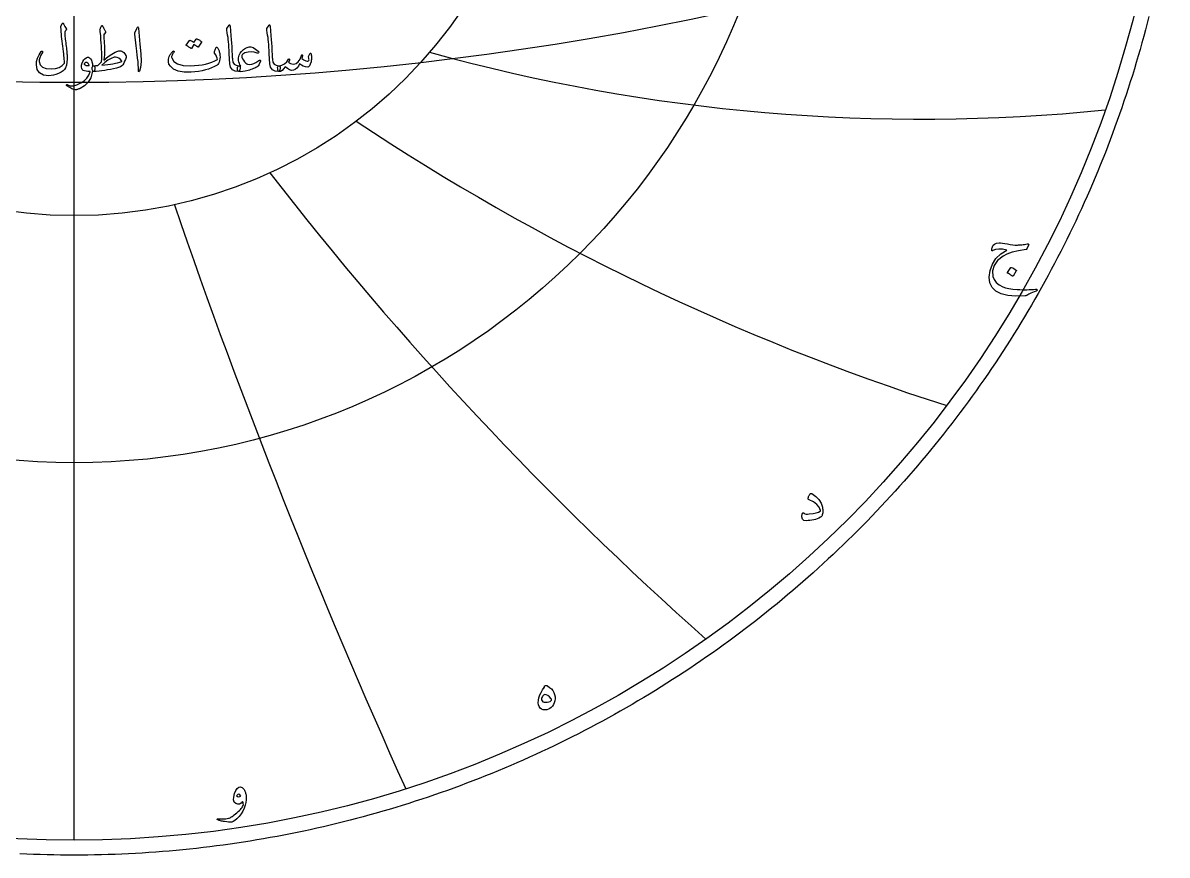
# Model space of a CAD drawing. Header units: millimetres. Extents: x -51 to 51, y -51 to 52.
# Drawn here: x -2.3 to 49.9, y -50.6 to -12.6 of the extents above; entities that cross this region are included whole.
import ezdxf

# ---------------------------------------------------------------- set-up
doc = ezdxf.new("R2010")
doc.units = ezdxf.units.MM
for name, color, linetype in [('CUT_OUTER', 1, 'Continuous'), ('ENGRAVE', 7, 'Continuous'), ('ENGRAVE_FINE', 8, 'Continuous'), ('TEXT', 5, 'Continuous')]:
    doc.layers.add(name, color=color, linetype=linetype)

msp = doc.modelspace()

# ---------------------------------------------------------------- linework, layer by layer
at = {"layer": 'CUT_OUTER'}
msp.add_lwpolyline([(49.1151, -12.3027), (49.0387, -12.6038), (48.9604, -12.9045), (48.8803, -13.2047), (48.7984, -13.5043), (48.7146, -13.8035), (48.629, -14.1021), (48.5416, -14.4003), (48.4523, -14.6978), (48.3612, -14.9949), (48.2683, -15.2913), (48.1735, -15.5872), (48.077, -15.8825), (47.9786, -16.1772), (47.8785, -16.4713), (47.7765, -16.7647), (47.6727, -17.0576), (47.5672, -17.3498), (47.4598, -17.6413), (47.3507, -17.9322), (47.2398, -18.2224), (47.1271, -18.5119), (47.0126, -18.8007), (46.8963, -19.0888), (46.7783, -19.3762), (46.6586, -19.6629), (46.537, -19.9488), (46.4138, -20.234), (46.2887, -20.5184), (46.162, -20.802), (46.0334, -21.0849), (45.9032, -21.3669), (45.7712, -21.6482), (45.6375, -21.9286), (45.5021, -22.2082), (45.365, -22.487), (45.2262, -22.7649), (45.0856, -23.042), (44.9434, -23.3182), (44.7995, -23.5936), (44.6539, -23.868), (44.5066, -24.1415), (44.3576, -24.4142), (44.207, -24.6859), (44.0547, -24.9567), (43.9007, -25.2265), (43.7451, -25.4954), (43.5878, -25.7633), (43.4289, -26.0303), (43.2684, -26.2963), (43.1062, -26.5613), (42.9425, -26.8253), (42.777, -27.0883), (42.61, -27.3502), (42.4414, -27.6112), (42.2712, -27.8711), (42.0994, -28.1299), (41.926, -28.3877), (41.751, -28.6444), (41.5745, -28.9001), (41.3964, -29.1546), (41.2167, -29.4081), (41.0355, -29.6604), (40.8527, -29.9116), (40.6684, -30.1617), (40.4826, -30.4107), (40.2952, -30.6585), (40.1063, -30.9052), (39.916, -31.1507), (39.7241, -31.395), (39.5307, -31.6382), (39.3358, -31.8802), (39.1395, -32.1209), (38.9416, -32.3605), (38.7423, -32.5988), (38.5416, -32.8359), (38.3394, -33.0718), (38.1357, -33.3064), (37.9306, -33.5398), (37.7241, -33.7719), (37.5162, -34.0027), (37.3069, -34.2323), (37.0961, -34.4605), (36.884, -34.6875), (36.6704, -34.9132), (36.4555, -35.1375), (36.2392, -35.3605), (36.0216, -35.5822), (35.8026, -35.8026), (35.5822, -36.0216), (35.3605, -36.2392), (35.1375, -36.4555), (34.9132, -36.6704), (34.6875, -36.884), (34.4605, -37.0961), (34.2323, -37.3069), (34.0027, -37.5162), (33.7719, -37.7241), (33.5398, -37.9306), (33.3064, -38.1357), (33.0718, -38.3394), (32.8359, -38.5416), (32.5988, -38.7423), (32.3605, -38.9416), (32.1209, -39.1395), (31.8802, -39.3358), (31.6382, -39.5307), (31.395, -39.7241), (31.1507, -39.916), (30.9052, -40.1063), (30.6585, -40.2952), (30.4107, -40.4826), (30.1617, -40.6684), (29.9116, -40.8527), (29.6604, -41.0355), (29.4081, -41.2167), (29.1546, -41.3964), (28.9001, -41.5745), (28.6444, -41.751), (28.3877, -41.926), (28.1299, -42.0994), (27.8711, -42.2712), (27.6112, -42.4414), (27.3502, -42.61), (27.0883, -42.777), (26.8253, -42.9425), (26.5613, -43.1062), (26.2963, -43.2684), (26.0303, -43.4289), (25.7633, -43.5878), (25.4954, -43.7451), (25.2265, -43.9007), (24.9567, -44.0547), (24.6859, -44.207), (24.4142, -44.3576), (24.1415, -44.5066), (23.868, -44.6539), (23.5936, -44.7995), (23.3182, -44.9434), (23.042, -45.0856), (22.7649, -45.2262), (22.487, -45.365), (22.2082, -45.5021), (21.9286, -45.6375), (21.6482, -45.7712), (21.3669, -45.9032), (21.0849, -46.0334), (20.802, -46.162), (20.5184, -46.2887), (20.234, -46.4138), (19.9488, -46.537), (19.6629, -46.6586), (19.3762, -46.7783), (19.0888, -46.8963), (18.8007, -47.0126), (18.5119, -47.1271), (18.2224, -47.2398), (17.9322, -47.3507), (17.6413, -47.4598), (17.3498, -47.5672), (17.0576, -47.6727), (16.7647, -47.7765), (16.4713, -47.8785), (16.1772, -47.9786), (15.8825, -48.077), (15.5872, -48.1735), (15.2913, -48.2683), (14.9949, -48.3612), (14.6978, -48.4523), (14.4003, -48.5416), (14.1021, -48.629), (13.8035, -48.7146), (13.5043, -48.7984), (13.2047, -48.8803), (12.9045, -48.9604), (12.6038, -49.0387), (12.3027, -49.1151), (12.0011, -49.1897), (11.699, -49.2624), (11.3966, -49.3332), (11.0936, -49.4022), (10.7903, -49.4694), (10.4866, -49.5347), (10.1824, -49.5981), (9.8779, -49.6596), (9.573, -49.7193), (9.2678, -49.7771), (8.9622, -49.833), (8.6562, -49.8871), (8.35, -49.9392), (8.0434, -49.9895), (7.7365, -50.038), (7.4293, -50.0845), (7.1219, -50.1291), (6.8142, -50.1719), (6.5062, -50.2127), (6.198, -50.2517), (5.8895, -50.2888), (5.5808, -50.324), (5.2719, -50.3573), (4.9629, -50.3887), (4.6536, -50.4182), (4.3441, -50.4458), (4.0345, -50.4715), (3.7248, -50.4953), (3.4149, -50.5172), (3.1048, -50.5372), (2.7947, -50.5553), (2.4844, -50.5715), (2.1741, -50.5858), (1.8636, -50.5982), (1.5531, -50.6087), (1.2426, -50.6173), (0.932, -50.6239), (0.6213, -50.6287), (0.3107, -50.6315), (0, -50.6325), (-0.3107, -50.6315), (-0.6213, -50.6287), (-0.932, -50.6239), (-1.2426, -50.6173), (-1.5531, -50.6087), (-1.8636, -50.5982), (-2.1741, -50.5858), (-2.4844, -50.5715)], dxfattribs=at)
at = {"layer": 'ENGRAVE'}
for points in [[(0, -49.95), (0, 49.95)], [(0, -49.95), (0, -21.4029)]]:
    msp.add_lwpolyline(points, dxfattribs=at)
for radius in [49.95, 32.6967, 21.4029]:
    msp.add_circle((0, 0), radius, dxfattribs=at)
for centre, radius, start, end in [((38.7121, 67.0514), 84.0452, 254.494967, 275.741992), ((72.8132, 72.8132), 108.0398, 236.314243, 252.249512), ((133.5269, 77.0918), 157.6124, 217.77086, 228.394372), ((297.5399, 79.7256), 309.7664, 198.957678, 204.269434)]:
    msp.add_arc(centre, radius, start, end, dxfattribs=at)
at = {"layer": 'ENGRAVE_FINE'}
msp.add_arc((0, 123.9122), 139.2169, 249.143175, 290.856825, dxfattribs=at)
at = {"layer": 'TEXT'}
for points in [[(-0.5495, -12.6228), (-0.5443, -12.6137), (-0.5376, -12.6073), (-0.5295, -12.6034), (-0.5199, -12.6021), (-0.5103, -12.6038), (-0.5022, -12.6087), (-0.4955, -12.617), (-0.4904, -12.6287), (-0.4629, -12.6964), (-0.4335, -12.755), (-0.4023, -12.8043), (-0.3693, -12.8443), (-0.3595, -12.8587), (-0.3567, -12.8753), (-0.3609, -12.8942), (-0.3722, -12.9152), (-0.3794, -12.9254), (-0.3862, -12.9352), (-0.3927, -12.9446), (-0.3988, -12.9536), (-0.4045, -12.9621), (-0.4099, -12.9699), (-0.4149, -12.9769), (-0.4195, -12.9832), (-0.4272, -12.9946), (-0.4328, -13.0083), (-0.4361, -13.0242), (-0.4372, -13.0422), (-0.4337, -13.0933), (-0.4291, -13.149), (-0.4233, -13.2092), (-0.4165, -13.2741), (-0.4088, -13.3436), (-0.4003, -13.4178), (-0.391, -13.4965), (-0.3811, -13.5799), (-0.3699, -13.6631), (-0.36, -13.7412), (-0.3514, -13.8144), (-0.3441, -13.8827), (-0.338, -13.9461), (-0.3327, -14.0049), (-0.3284, -14.0591), (-0.3249, -14.1087), (-0.3211, -14.2554), (-0.3331, -14.3945), (-0.3609, -14.5257), (-0.4047, -14.6492), (-0.4474, -14.7218), (-0.5133, -14.7888), (-0.6024, -14.8503), (-0.7149, -14.9062), (-0.8367, -14.9526), (-0.9512, -14.9853), (-1.0583, -15.0043), (-1.158, -15.0096), (-1.4076, -14.9753), (-1.5863, -14.8811), (-1.6941, -14.7272), (-1.7311, -14.5134), (-1.7181, -14.354), (-1.6764, -14.198), (-1.6059, -14.0453), (-1.5066, -13.896), (-1.499, -13.8873), (-1.491, -13.8819), (-1.4827, -13.8799), (-1.4741, -13.8812), (-1.4648, -13.8847), (-1.4578, -13.8893), (-1.453, -13.895), (-1.4504, -13.9019), (-1.4486, -13.912), (-1.449, -13.9218), (-1.4515, -13.9312), (-1.4563, -13.9403), (-1.5241, -14.0723), (-1.5708, -14.1847), (-1.5965, -14.2776), (-1.6011, -14.3509), (-1.5518, -14.5087), (-1.4453, -14.619), (-1.2815, -14.6815), (-1.0605, -14.6965), (-0.8613, -14.6749), (-0.692, -14.6249), (-0.5526, -14.5464), (-0.4431, -14.4395), (-0.4454, -14.3879), (-0.4494, -14.3276), (-0.455, -14.2587), (-0.4623, -14.181), (-0.4714, -14.0945), (-0.4826, -13.999), (-0.4958, -13.8944), (-0.511, -13.7808), (-0.5254, -13.6635), (-0.5391, -13.5481), (-0.552, -13.4346), (-0.5642, -13.3229), (-0.5755, -13.213), (-0.5856, -13.105), (-0.5947, -12.9989), (-0.6026, -12.8945), (-0.6144, -12.7941), (-0.6139, -12.7827), (-0.6122, -12.772), (-0.6095, -12.762), (-0.6056, -12.7528)], [(1.2525, -12.7291), (1.2595, -12.7215), (1.2658, -12.7166), (1.2713, -12.7142), (1.2761, -12.7143), (1.2819, -12.7169), (1.2872, -12.7217), (1.2922, -12.7287), (1.2968, -12.738), (1.3156, -12.7779), (1.3334, -12.8148), (1.3503, -12.8488), (1.3662, -12.8798), (1.3815, -12.9075), (1.3961, -12.9315), (1.4103, -12.9518), (1.4238, -12.9684), (1.4338, -12.9821), (1.4371, -12.9965), (1.4338, -13.0116), (1.4238, -13.0275), (1.3648, -13.1013), (1.3572, -13.1141), (1.3522, -13.1287), (1.3498, -13.1451), (1.35, -13.1634), (1.3596, -13.3028), (1.3677, -13.4255), (1.3744, -13.5317), (1.3795, -13.6212), (1.3834, -13.6943), (1.3862, -13.7512), (1.3878, -13.7918), (1.3884, -13.8162), (1.3877, -13.8882), (1.3858, -13.9565), (1.3826, -14.0211), (1.3781, -14.0821), (1.3724, -14.1393), (1.3659, -14.1928), (1.3584, -14.2427), (1.35, -14.2888), (1.5507, -14.1352), (1.7244, -14.0171), (1.8712, -13.9344), (1.991, -13.8871), (2.0444, -13.8745), (2.0922, -13.8694), (2.1345, -13.8716), (2.1712, -13.8812), (2.2231, -13.9081), (2.2724, -13.9506), (2.3191, -14.0086), (2.3632, -14.0821), (2.3701, -14.0996), (2.3728, -14.1197), (2.3715, -14.1424), (2.3662, -14.1677), (2.3368, -14.2586), (2.3019, -14.345), (2.2615, -14.4269), (2.2155, -14.5045), (2.1708, -14.5543), (2.1077, -14.5975), (2.0261, -14.6341), (1.926, -14.664), (1.7921, -14.6936), (1.6591, -14.7205), (1.527, -14.7446), (1.3958, -14.7659), (1.2657, -14.7843), (1.1369, -14.7995), (1.0094, -14.8116), (0.8833, -14.8206), (0.869, -14.8165), (0.8559, -14.8043), (0.8439, -14.784), (0.833, -14.7556), (0.8234, -14.7207), (0.8183, -14.6869), (0.8175, -14.6542), (0.8212, -14.6227), (0.8295, -14.5951), (0.8426, -14.5746), (0.8605, -14.5612), (0.8833, -14.5547), (0.9134, -14.553), (0.942, -14.551), (0.9688, -14.5486), (0.994, -14.5458), (1.0176, -14.5431), (1.0395, -14.5407), (1.0597, -14.5386), (1.0782, -14.537), (1.2436, -14.3775), (1.2451, -14.3705), (1.2466, -14.3616), (1.2481, -14.3506), (1.2496, -14.3376), (1.251, -14.3225), (1.2525, -14.3055), (1.254, -14.2864), (1.2555, -14.2652), (1.2568, -14.2422), (1.2577, -14.2176), (1.2582, -14.1913), (1.2584, -14.1633), (1.2584, -14.1339), (1.2584, -14.1031), (1.2584, -14.0711), (1.2584, -14.0378), (1.258, -14.0001), (1.2569, -13.955), (1.2551, -13.9026), (1.2525, -13.8428), (1.2492, -13.776), (1.2451, -13.7025), (1.2403, -13.6223), (1.2348, -13.5356), (1.222, -13.343), (1.2104, -13.1907), (1.1999, -13.0786), (1.1905, -13.0068), (1.1829, -12.9606), (1.1779, -12.9256), (1.1755, -12.9016), (1.1757, -12.8886), (1.1847, -12.8643), (1.1938, -12.8414), (1.2031, -12.82), (1.2126, -12.8), (1.2223, -12.7812), (1.2322, -12.7631), (1.2423, -12.7457), (1.2525, -12.7291)], [(2.8565, -12.8414), (2.8848, -12.7867), (2.9075, -12.7675), (2.9247, -12.7838), (2.9363, -12.8355), (3.0043, -13.5592), (3.0447, -14.0034), (3.0537, -14.3583), (3.0314, -14.6238), (2.9777, -14.7999), (2.9679, -14.8143), (2.9592, -14.8221), (2.9516, -14.8232), (2.9452, -14.8176), (2.94, -14.8089), (2.9363, -14.7977), (2.9341, -14.7838), (2.9334, -14.7674), (2.9334, -14.6395), (2.9274, -14.5038), (2.9156, -14.3603), (2.8979, -14.2091), (2.894, -14.1696), (2.8824, -14.0629), (2.863, -13.8889), (2.8359, -13.6478), (2.7709, -13.1131), (2.7694, -13.0847), (2.7709, -13.0585), (2.7753, -13.0345), (2.7827, -13.0127)], [(7.0749, -12.6937), (7.0806, -12.6848), (7.086, -12.6789), (7.091, -12.6759), (7.0956, -12.6759), (7.1026, -12.6798), (7.1089, -12.6915), (7.1144, -12.7108), (7.1192, -12.738), (7.1436, -12.9586), (7.1635, -13.1626), (7.179, -13.35), (7.1901, -13.5208), (7.1972, -13.6668), (7.2038, -13.7977), (7.2098, -13.9135), (7.2152, -14.0141), (7.2199, -14.0996), (7.2237, -14.1699), (7.2266, -14.2252), (7.2285, -14.2652), (7.2547, -14.3852), (7.3127, -14.4735), (7.4024, -14.53), (7.5239, -14.5547), (7.5577, -14.5636), (7.5793, -14.5843), (7.5887, -14.6167), (7.586, -14.6611), (7.5721, -14.7308), (7.5572, -14.7807), (7.5411, -14.8106), (7.5239, -14.8206), (7.353, -14.798), (7.227, -14.7305), (7.1462, -14.6179), (7.1104, -14.4602), (7.1047, -14.3848), (7.0996, -14.3092), (7.0951, -14.2334), (7.0912, -14.1574), (7.0876, -14.0812), (7.0841, -14.0049), (7.0809, -13.9284), (7.0779, -13.8517), (7.0723, -13.7053), (7.0646, -13.5736), (7.0546, -13.4565), (7.0424, -13.3539), (7.028, -13.2554), (7.0114, -13.1504), (6.9926, -13.039), (6.9715, -12.9211), (6.9687, -12.8999), (6.9693, -12.8805), (6.9732, -12.863), (6.9804, -12.8473)], [(8.9035, -12.6937), (8.9092, -12.6848), (8.9145, -12.6789), (8.9195, -12.6759), (8.9241, -12.6759), (8.9311, -12.6798), (8.9374, -12.6915), (8.943, -12.7108), (8.9478, -12.738), (8.9721, -12.9586), (8.9921, -13.1626), (9.0076, -13.35), (9.0187, -13.5208), (9.0258, -13.6668), (9.0323, -13.7977), (9.0383, -13.9135), (9.0438, -14.0141), (9.0485, -14.0996), (9.0523, -14.1699), (9.0551, -14.2252), (9.0571, -14.2652), (9.0833, -14.3852), (9.1413, -14.4735), (9.231, -14.53), (9.3525, -14.5547), (9.3863, -14.5636), (9.4079, -14.5843), (9.4173, -14.6167), (9.4145, -14.6611), (9.4007, -14.7308), (9.3857, -14.7807), (9.3696, -14.8106), (9.3525, -14.8206), (9.1815, -14.798), (9.0556, -14.7305), (8.9747, -14.6179), (8.9389, -14.4602), (8.9333, -14.3848), (8.9282, -14.3092), (8.9237, -14.2334), (8.9197, -14.1574), (8.9161, -14.0812), (8.9127, -14.0049), (8.9095, -13.9284), (8.9064, -13.8517), (8.9009, -13.7053), (8.8931, -13.5736), (8.8831, -13.4565), (8.871, -13.3539), (8.8566, -13.2554), (8.8399, -13.1504), (8.8211, -13.039), (8.8001, -12.9211), (8.7973, -12.8999), (8.7978, -12.8805), (8.8017, -12.863), (8.8089, -12.8473)], [(5.5743, -13.3288), (5.578, -13.3251), (5.5831, -13.3229), (5.5898, -13.3221), (5.5979, -13.3229), (5.627, -13.3338), (5.6551, -13.3458), (5.6824, -13.3589), (5.7087, -13.3731), (5.7342, -13.3886), (5.7593, -13.4056), (5.7837, -13.4241), (5.8076, -13.444), (5.8122, -13.4501), (5.8143, -13.4565), (5.8137, -13.4634), (5.8106, -13.4706), (5.6688, -13.6951), (5.6649, -13.698), (5.6592, -13.698), (5.6516, -13.6951), (5.6422, -13.6892), (5.6357, -13.6837), (5.6252, -13.6763), (5.6106, -13.6667), (5.592, -13.6552), (5.5691, -13.6415), (5.5418, -13.6253), (5.51, -13.6067), (5.4738, -13.5858), (5.3616, -13.7601), (5.3564, -13.7654), (5.3498, -13.7667), (5.3416, -13.764), (5.332, -13.7571), (5.3237, -13.7512), (5.3106, -13.7424), (5.2927, -13.7305), (5.27, -13.7158), (5.2421, -13.698), (5.2087, -13.6774), (5.1697, -13.6537), (5.1252, -13.6271), (5.1206, -13.6227), (5.1186, -13.6183), (5.1192, -13.6139), (5.1223, -13.6094), (5.267, -13.3938), (5.2707, -13.3901), (5.2759, -13.3879), (5.2825, -13.3871), (5.2907, -13.3879), (5.3154, -13.3959), (5.3394, -13.4052), (5.3627, -13.4158), (5.3852, -13.4277), (5.407, -13.4408), (5.428, -13.4547), (5.4483, -13.4696), (5.4679, -13.4854)], [(6.5373, -13.7217), (6.5571, -13.7466), (6.5753, -13.7741), (6.5918, -13.8042), (6.6067, -13.8369), (6.6199, -13.872), (6.6314, -13.9093), (6.6413, -13.9488), (6.6495, -13.9905), (6.6602, -14.0743), (6.6628, -14.1574), (6.6573, -14.2397), (6.6436, -14.3213), (6.6229, -14.3941), (6.5964, -14.4528), (6.5639, -14.4975), (6.5255, -14.5281), (6.4036, -14.5926), (6.2744, -14.65), (6.1377, -14.7004), (5.9937, -14.7438), (5.8423, -14.7798), (5.6836, -14.808), (5.5174, -14.8285), (5.3438, -14.8413), (5.0185, -14.8379), (4.7516, -14.7925), (4.5429, -14.705), (4.3926, -14.5754), (4.331, -14.474), (4.3025, -14.3649), (4.3073, -14.248), (4.3454, -14.1234), (4.3582, -14.0966), (4.3731, -14.0691), (4.39, -14.0412), (4.4089, -14.0126), (4.4298, -13.9836), (4.4528, -13.9539), (4.4779, -13.9237), (4.5049, -13.893), (4.5139, -13.8843), (4.5234, -13.879), (4.5331, -13.8769), (4.5433, -13.8782), (4.5501, -13.8808), (4.5559, -13.8856), (4.5605, -13.8926), (4.564, -13.9019), (4.5656, -13.9105), (4.5647, -13.9189), (4.5612, -13.9268), (4.5551, -13.9344), (4.5298, -13.9645), (4.5071, -13.9957), (4.487, -14.028), (4.4695, -14.0614), (4.4575, -14.0933), (4.451, -14.1242), (4.4501, -14.1539), (4.4547, -14.1825), (4.547, -14.3496), (4.7205, -14.4668), (4.9753, -14.5342), (5.3113, -14.5518), (5.4961, -14.5446), (5.6721, -14.5292), (5.8395, -14.5055), (5.9982, -14.4735), (6.1484, -14.4331), (6.2902, -14.3845), (6.4238, -14.3275), (6.5491, -14.2623), (6.5369, -14.2013), (6.5092, -14.1338), (6.466, -14.0595), (6.4073, -13.9787), (6.4054, -13.9709), (6.4058, -13.9565), (6.4084, -13.9355), (6.4132, -13.9078), (6.4145, -13.905), (6.4154, -13.9026), (6.416, -13.9006), (6.4162, -13.8989), (6.4258, -13.8613), (6.4398, -13.8192), (6.4583, -13.7726), (6.4811, -13.7217), (6.4913, -13.7062), (6.504, -13.701), (6.5194, -13.7062), (6.5373, -13.7217)], [(8.5194, -14.3391), (8.4397, -14.5163), (8.4295, -14.5338), (8.4197, -14.5481), (8.4103, -14.559), (8.4013, -14.5665), (8.3553, -14.598), (8.306, -14.6275), (8.2534, -14.6549), (8.1974, -14.6803), (8.1384, -14.704), (8.0763, -14.7264), (8.0113, -14.7476), (7.9434, -14.7674), (7.8164, -14.7984), (7.7041, -14.8176), (7.6066, -14.825), (7.5239, -14.8206), (7.4923, -14.8062), (7.4715, -14.7777), (7.4613, -14.7353), (7.4619, -14.6788), (7.4695, -14.6278), (7.4803, -14.5902), (7.4946, -14.5658), (7.5121, -14.5547), (7.5151, -14.5547), (7.518, -14.5547), (7.521, -14.5547), (7.5239, -14.5547), (7.5459, -14.5569), (7.5675, -14.5577), (7.5887, -14.5569), (7.6096, -14.5547), (7.5738, -14.5017), (7.5461, -14.4432), (7.5265, -14.3791), (7.5151, -14.3095), (7.5134, -14.1849), (7.535, -14.0739), (7.5799, -13.9766), (7.648, -13.893), (7.7357, -13.8149), (7.8215, -13.7549), (7.9055, -13.713), (7.9877, -13.6892), (8.0763, -13.6894), (8.1768, -13.7224), (8.289, -13.7883), (8.4131, -13.8871), (8.4271, -13.9024), (8.4338, -13.9189), (8.433, -13.9364), (8.4249, -13.955), (8.4133, -13.9694), (8.3991, -13.9772), (8.3823, -13.9783), (8.3629, -13.9728), (8.2238, -13.9325), (8.0844, -13.9181), (7.9447, -13.9296), (7.8046, -13.9669), (7.749, -13.9903), (7.7063, -14.0163), (7.6766, -14.045), (7.6598, -14.0762), (7.6557, -14.1157), (7.6672, -14.1663), (7.6941, -14.2279), (7.7366, -14.3007), (7.7883, -14.3741), (7.837, -14.4292), (7.8828, -14.4657), (7.9257, -14.4838), (8.0189, -14.493), (8.1125, -14.4823), (8.2065, -14.4517), (8.3008, -14.4011), (8.3865, -14.342), (8.4308, -14.314), (8.4663, -14.2977), (8.4928, -14.2933), (8.5106, -14.3007), (8.5178, -14.3097), (8.5216, -14.3191), (8.5222, -14.3289), (8.5194, -14.3391)], [(10.7852, -13.9787), (10.7916, -13.9742), (10.7992, -13.9757), (10.8079, -13.9831), (10.8177, -13.9964), (10.8282, -14.0189), (10.8361, -14.051), (10.8415, -14.0928), (10.8443, -14.1441), (10.8452, -14.2024), (10.842, -14.2593), (10.8348, -14.3147), (10.8236, -14.3686), (10.7907, -14.4735), (10.7542, -14.5488), (10.7139, -14.5946), (10.67, -14.6108), (10.566, -14.6047), (10.4698, -14.5776), (10.3814, -14.5294), (10.3007, -14.4602), (10.2453, -14.5693), (10.1796, -14.6544), (10.1035, -14.7155), (10.0171, -14.7526), (9.9265, -14.7608), (9.8347, -14.7379), (9.7418, -14.6839), (9.6479, -14.599), (9.5718, -14.6959), (9.4972, -14.7652), (9.4241, -14.8067), (9.3525, -14.8206), (9.3381, -14.8124), (9.3244, -14.7881), (9.3115, -14.7475), (9.2993, -14.6906), (9.2949, -14.6345), (9.3022, -14.5931), (9.3214, -14.5665), (9.3525, -14.5547), (9.4887, -14.5239), (9.608, -14.4639), (9.7103, -14.3747), (9.7956, -14.2564), (9.8002, -14.2499), (9.8052, -14.2453), (9.8105, -14.2425), (9.8162, -14.2416), (9.8233, -14.2423), (9.8295, -14.2445), (9.8351, -14.2482), (9.8399, -14.2534), (9.8427, -14.2693), (9.8362, -14.2962), (9.8205, -14.3343), (9.7956, -14.3834), (9.8282, -14.4212), (9.879, -14.4491), (9.9479, -14.467), (10.0348, -14.475), (10.1432, -14.4522), (10.2379, -14.3782), (10.319, -14.2528), (10.3864, -14.0762), (10.3897, -14.0671), (10.3938, -14.0606), (10.3986, -14.0568), (10.4041, -14.0555), (10.4124, -14.0562), (10.4196, -14.0584), (10.4257, -14.0621), (10.4307, -14.0673), (10.4344, -14.0747), (10.4366, -14.0821), (10.4373, -14.0895), (10.4366, -14.0968), (10.4071, -14.2209), (10.4416, -14.2516), (10.4831, -14.2785), (10.5317, -14.3018), (10.5873, -14.3213), (10.6413, -14.3341), (10.6825, -14.3369), (10.7108, -14.3296), (10.7261, -14.3125), (10.7311, -14.2863), (10.7283, -14.249), (10.7178, -14.2006), (10.6995, -14.1411), (10.7026, -14.1243), (10.718, -14.0917), (10.7455, -14.0431), (10.7852, -13.9787)], [(0.8242, -14.8531), (0.7549, -15.0962), (0.6388, -15.2999), (0.4758, -15.464), (0.2659, -15.5886), (0.2365, -15.6013), (0.2075, -15.6126), (0.1789, -15.6227), (0.1507, -15.6315), (0.123, -15.6387), (0.096, -15.6444), (0.0698, -15.6483), (0.0443, -15.6507), (-0.0192, -15.6416), (-0.1034, -15.6086), (-0.2083, -15.5515), (-0.3338, -15.4705), (-0.3473, -15.4588), (-0.3552, -15.4476), (-0.3576, -15.4367), (-0.3545, -15.4261), (-0.3475, -15.418), (-0.3382, -15.4143), (-0.3268, -15.4151), (-0.3131, -15.4202), (-0.1826, -15.4625), (-0.0362, -15.4623), (0.1261, -15.4197), (0.3043, -15.3346), (0.4498, -15.2358), (0.5701, -15.1197), (0.6654, -14.9862), (0.7356, -14.8353), (0.735, -14.83), (0.7333, -14.8257), (0.7306, -14.8226), (0.7267, -14.8206), (0.625, -14.8147), (0.5384, -14.8028), (0.4669, -14.7851), (0.4106, -14.7615), (0.367, -14.7249), (0.3397, -14.6743), (0.3286, -14.6097), (0.3338, -14.5311), (0.3355, -14.5206), (0.3375, -14.51), (0.3399, -14.4992), (0.3427, -14.4882), (0.3458, -14.4769), (0.3493, -14.465), (0.3532, -14.4525), (0.3574, -14.4395), (0.3921, -14.3551), (0.4342, -14.2852), (0.4837, -14.2296), (0.5406, -14.1884), (0.5987, -14.1659), (0.6521, -14.1663), (0.7007, -14.1895), (0.7444, -14.2357), (0.7826, -14.2999), (0.8116, -14.3745), (0.8314, -14.4594), (0.8419, -14.5547), (0.8477, -14.5546), (0.8533, -14.5543), (0.8588, -14.5539), (0.8641, -14.5532), (0.8693, -14.5526), (0.8748, -14.5521), (0.8804, -14.5518), (0.8862, -14.5518), (0.9061, -14.556), (0.9217, -14.5687), (0.9327, -14.59), (0.9394, -14.6197), (0.9422, -14.6524), (0.9416, -14.6854), (0.9377, -14.7188), (0.9305, -14.7526), (0.9211, -14.7824), (0.9106, -14.8036), (0.8989, -14.8163), (0.8862, -14.8206), (0.8301, -14.8206), (0.8297, -14.8259), (0.8286, -14.8331), (0.8268, -14.8422), (0.8242, -14.8531)], [(0.6824, -14.5222), (0.6514, -14.4681), (0.6174, -14.4299), (0.5805, -14.4076), (0.5406, -14.4011), (0.5168, -14.4074), (0.4955, -14.4173), (0.4769, -14.431), (0.4608, -14.4484), (0.4557, -14.4576), (0.4549, -14.4676), (0.4586, -14.4783), (0.4667, -14.4897), (0.4972, -14.5165), (0.5413, -14.5348), (0.5991, -14.5446), (0.6706, -14.5458), (0.678, -14.5444), (0.6824, -14.5399), (0.6839, -14.5326), (0.6824, -14.5222)], [(1.8876, -14.153), (1.8727, -14.1535), (1.8573, -14.1552), (1.8417, -14.1579), (1.8256, -14.1618), (1.6805, -14.2189), (1.5376, -14.2984), (1.3969, -14.4005), (1.2584, -14.5252), (1.3967, -14.5122), (1.528, -14.4971), (1.6522, -14.4798), (1.7695, -14.4602), (1.8797, -14.4382), (1.9829, -14.4137), (2.0791, -14.3865), (2.1683, -14.3568), (2.1766, -14.3533), (2.1808, -14.3487), (2.181, -14.3429), (2.1771, -14.3361), (2.1136, -14.2582), (2.0442, -14.2017), (1.9689, -14.1666), (1.8876, -14.153)], [(43.6183, -22.755), (43.5426, -22.9252), (43.5358, -22.9364), (43.5277, -22.9449), (43.5184, -22.9506), (43.508, -22.9535), (43.1584, -23.0087), (42.866, -23.0764), (42.6306, -23.1568), (42.4524, -23.2497), (42.2025, -23.4536), (42.042, -23.6775), (41.9709, -23.9215), (41.9892, -24.1856), (42.0448, -24.3285), (42.1389, -24.455), (42.2716, -24.5649), (42.443, -24.6582), (42.5633, -24.7), (42.7132, -24.7338), (42.8926, -24.7598), (43.1015, -24.778), (43.2126, -24.7833), (43.3221, -24.7866), (43.43, -24.788), (43.5363, -24.7874), (43.6407, -24.785), (43.7427, -24.7811), (43.8424, -24.7756), (43.9397, -24.7685), (43.9625, -24.7669), (43.9806, -24.7685), (43.994, -24.7732), (44.0027, -24.7811), (44.0074, -24.7908), (44.009, -24.8008), (44.0074, -24.8112), (44.0027, -24.8221), (43.9992, -24.8279), (43.9952, -24.8327), (43.9906, -24.8365), (43.9854, -24.8394), (43.9797, -24.8419), (43.9739, -24.8445), (43.9679, -24.8474), (43.9617, -24.8504), (43.8709, -24.8794), (43.7908, -24.9095), (43.7213, -24.9408), (43.6624, -24.9733), (43.6247, -24.9968), (43.5903, -25.0166), (43.5593, -25.033), (43.5316, -25.0458), (43.5077, -25.0556), (43.4879, -25.0631), (43.4722, -25.0682), (43.4607, -25.071), (43.0298, -25.0869), (42.6635, -25.056), (42.3618, -24.9782), (42.1247, -24.8536), (41.9534, -24.6826), (41.8522, -24.4692), (41.821, -24.2131), (41.86, -23.9146), (41.9632, -23.6139), (42.1247, -23.3577), (42.3445, -23.146), (42.6226, -22.9788), (42.4256, -22.9411), (42.2539, -22.9323), (42.1074, -22.9522), (41.9861, -23.0008), (41.9754, -23.0047), (41.9656, -23.0071), (41.9565, -23.0079), (41.9483, -23.0071), (41.9414, -23.0046), (41.9364, -23), (41.9335, -22.9935), (41.9325, -22.9851), (41.9368, -22.9459), (41.9435, -22.9071), (41.9526, -22.8687), (41.964, -22.8307), (42.0042, -22.7568), (42.068, -22.7023), (42.1554, -22.667), (42.2665, -22.6511), (42.3368, -22.6516), (42.4248, -22.6597), (42.5306, -22.6753), (42.6541, -22.6983), (42.7815, -22.7214), (42.8991, -22.7369), (43.0068, -22.745), (43.1047, -22.7456), (43.1517, -22.7435), (43.2016, -22.7405), (43.2541, -22.7364), (43.3095, -22.7314), (43.3676, -22.7252), (43.4284, -22.7176), (43.492, -22.7087), (43.5584, -22.6983), (43.5964, -22.6971), (43.6191, -22.7062), (43.6263, -22.7255), (43.6183, -22.755)], [(42.8053, -23.7759), (42.8093, -23.772), (42.8148, -23.7696), (42.8219, -23.7689), (42.8305, -23.7696), (42.8918, -23.7945), (42.9495, -23.8248), (43.0036, -23.8606), (43.0542, -23.902), (43.0592, -23.9083), (43.0613, -23.9146), (43.0607, -23.9209), (43.0574, -23.9272), (42.9093, -24.1667), (42.9038, -24.1724), (42.8967, -24.1738), (42.888, -24.1708), (42.8778, -24.1635), (42.8689, -24.1572), (42.855, -24.1478), (42.8358, -24.1352), (42.8116, -24.1194), (42.7819, -24.1005), (42.7462, -24.0784), (42.7047, -24.0532), (42.6572, -24.0249), (42.6509, -24.0201), (42.6478, -24.0154), (42.6478, -24.0107), (42.6509, -24.006)], [(33.5423, -34.315), (33.5548, -34.2775), (33.5671, -34.2437), (33.5792, -34.2137), (33.5911, -34.1874), (33.6026, -34.1647), (33.6136, -34.1453), (33.6239, -34.1292), (33.6336, -34.1165), (33.6488, -34.1043), (33.6659, -34.0992), (33.685, -34.1012), (33.7061, -34.1102), (33.8926, -34.2353), (34.0362, -34.3804), (34.1368, -34.5456), (34.1945, -34.731), (34.2026, -34.7839), (34.2079, -34.8357), (34.2105, -34.8863), (34.2103, -34.9358), (34.2071, -34.9836), (34.2008, -35.0295), (34.1914, -35.0734), (34.1788, -35.1154), (34.1675, -35.1378), (34.1528, -35.1579), (34.1344, -35.1756), (34.1126, -35.191), (34.0374, -35.2278), (33.9598, -35.2595), (33.8798, -35.2861), (33.7975, -35.3076), (33.7132, -35.3243), (33.6273, -35.3367), (33.5399, -35.3448), (33.4509, -35.3486), (33.3453, -35.3308), (33.2807, -35.2714), (33.2571, -35.1701), (33.2744, -35.0272), (33.2803, -35.0116), (33.2886, -34.9996), (33.2992, -34.9911), (33.3122, -34.9862), (33.3235, -34.9876), (33.3351, -34.9917), (33.3471, -34.9986), (33.3595, -35.0082), (33.3979, -35.0289), (33.4501, -35.0405), (33.5161, -35.0431), (33.5958, -35.0366), (33.7689, -35.0114), (33.9101, -34.983), (34.0194, -34.9515), (34.0968, -34.9169), (34.1008, -34.9121), (34.1031, -34.9043), (34.1039, -34.8932), (34.1031, -34.8791), (34.0498, -34.7302), (33.9464, -34.5986), (33.793, -34.4844), (33.5895, -34.3875), (33.5629, -34.3735), (33.5462, -34.3568), (33.5393, -34.3373), (33.5423, -34.315)], [(21.5062, -42.8918), (21.5332, -42.8793), (21.5637, -42.8768), (21.5978, -42.8841), (21.6354, -42.9012), (21.7289, -42.9638), (21.8079, -43.0351), (21.8723, -43.1151), (21.9221, -43.2037), (21.9566, -43.2961), (21.9749, -43.3904), (21.9771, -43.4867), (21.9631, -43.585), (21.9377, -43.6746), (21.9024, -43.7543), (21.8573, -43.8242), (21.8024, -43.8843), (21.7404, -43.9326), (21.674, -43.967), (21.6033, -43.9877), (21.5283, -43.9946), (21.4302, -43.9875), (21.3502, -43.9599), (21.2884, -43.9119), (21.2447, -43.8433), (21.2185, -43.76), (21.2092, -43.6645), (21.2169, -43.5568), (21.2415, -43.4369), (21.2815, -43.3124), (21.3353, -43.1942), (21.4028, -43.0824), (21.4841, -42.9768), (21.4869, -42.9719), (21.4889, -42.9634), (21.4901, -42.9514), (21.4904, -42.9359), (21.4914, -42.9189), (21.4944, -42.9059), (21.4993, -42.8969), (21.5062, -42.8918)], [(21.8055, -43.5692), (21.8187, -43.5527), (21.8205, -43.5314), (21.8109, -43.5054), (21.7898, -43.4747), (21.7167, -43.3951), (21.6456, -43.3392), (21.5765, -43.3069), (21.5094, -43.2982), (21.4774, -43.3039), (21.4479, -43.3211), (21.4207, -43.3496), (21.3959, -43.3896), (21.376, -43.4327), (21.3636, -43.4707), (21.3587, -43.5036), (21.3613, -43.5314), (21.3833, -43.5824), (21.4211, -43.6188), (21.4747, -43.6407), (21.544, -43.648), (21.6206, -43.6431), (21.6897, -43.6283), (21.7514, -43.6037), (21.8055, -43.5692)], [(7.3322, -47.8146), (7.3897, -47.6811), (7.4519, -47.5862), (7.5189, -47.5299), (7.5906, -47.5122), (7.6355, -47.52), (7.6788, -47.5437), (7.7206, -47.583), (7.7607, -47.6382), (7.78, -47.6701), (7.797, -47.7028), (7.8116, -47.7363), (7.8238, -47.7705), (7.8342, -47.8058), (7.8435, -47.8422), (7.8515, -47.8798), (7.8584, -47.9186), (7.8649, -48.0051), (7.8592, -48.1069), (7.8413, -48.2241), (7.8112, -48.3566), (7.7666, -48.4939), (7.7056, -48.6252), (7.628, -48.7507), (7.5339, -48.8702), (7.4352, -48.9744), (7.3472, -49.0506), (7.2698, -49.0989), (7.203, -49.1191), (7.1349, -49.1227), (7.0565, -49.1207), (6.9679, -49.1132), (6.869, -49.1002), (6.8189, -49.0921), (6.7725, -49.0833), (6.7299, -49.0739), (6.691, -49.064), (6.6556, -49.0539), (6.6236, -49.0439), (6.595, -49.0342), (6.5697, -49.0246), (6.5547, -49.0163), (6.5445, -49.0073), (6.539, -48.9974), (6.5382, -48.9868), (6.5431, -48.9762), (6.5516, -48.9695), (6.5636, -48.9667), (6.5791, -48.9679), (6.7006, -48.9797), (6.8194, -48.9805), (6.9354, -48.9703), (7.0486, -48.949), (7.0836, -48.9382), (7.1223, -48.9214), (7.1647, -48.8988), (7.2109, -48.8702), (7.2608, -48.8358), (7.3145, -48.7954), (7.3719, -48.7491), (7.433, -48.6969), (7.4929, -48.643), (7.5465, -48.5914), (7.5937, -48.5421), (7.6347, -48.4953), (7.6692, -48.4505), (7.6969, -48.4078), (7.718, -48.367), (7.7324, -48.3283), (7.7241, -48.2696), (7.7151, -48.2258), (7.7052, -48.1971), (7.6946, -48.1833), (7.6306, -48.2587), (7.5583, -48.2991), (7.4777, -48.3044), (7.3889, -48.2747), (7.3157, -48.2105), (7.2818, -48.1124), (7.2873, -47.9805), (7.3322, -47.8146)], [(7.6189, -47.9312), (7.5725, -47.8749), (7.5244, -47.854), (7.4748, -47.8686), (7.4236, -47.9186), (7.4653, -47.9525), (7.5118, -47.9659), (7.563, -47.9588), (7.6189, -47.9312)]]:
    msp.add_lwpolyline(points, close=True, dxfattribs=at)

doc.saveas('drawing.dxf')
